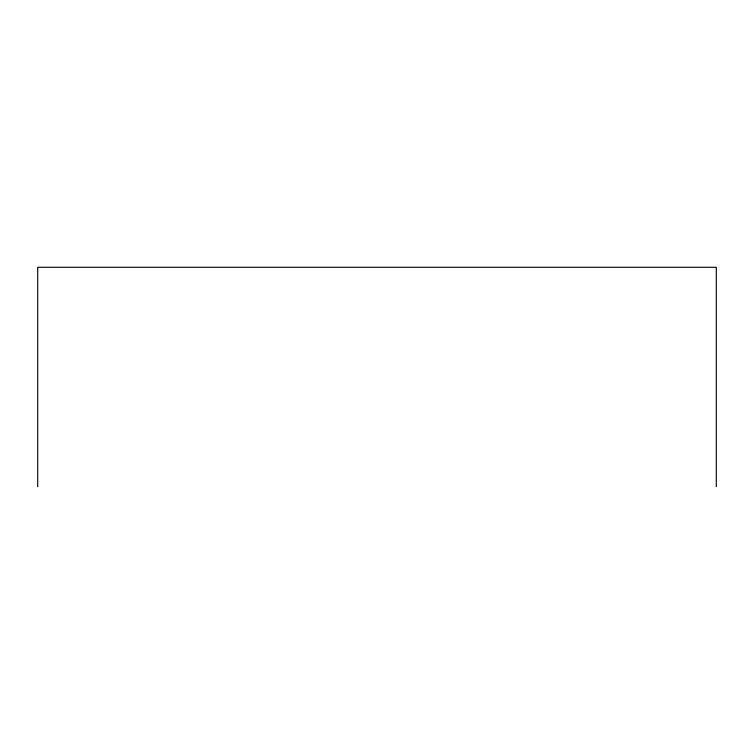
<?xml version="1.0" encoding="UTF-8"?>
<svg xmlns="http://www.w3.org/2000/svg" width="754" height="754" viewBox="0 0 754 754"><rect width="100%" height="100%" fill="white"/><g stroke="black" fill="none" stroke-linecap="round" stroke-linejoin="round"><path stroke-width="1.13" d="M716.3 486.716L716.3 267.284L37.7 267.284L37.7 486.716"/></g></svg>
